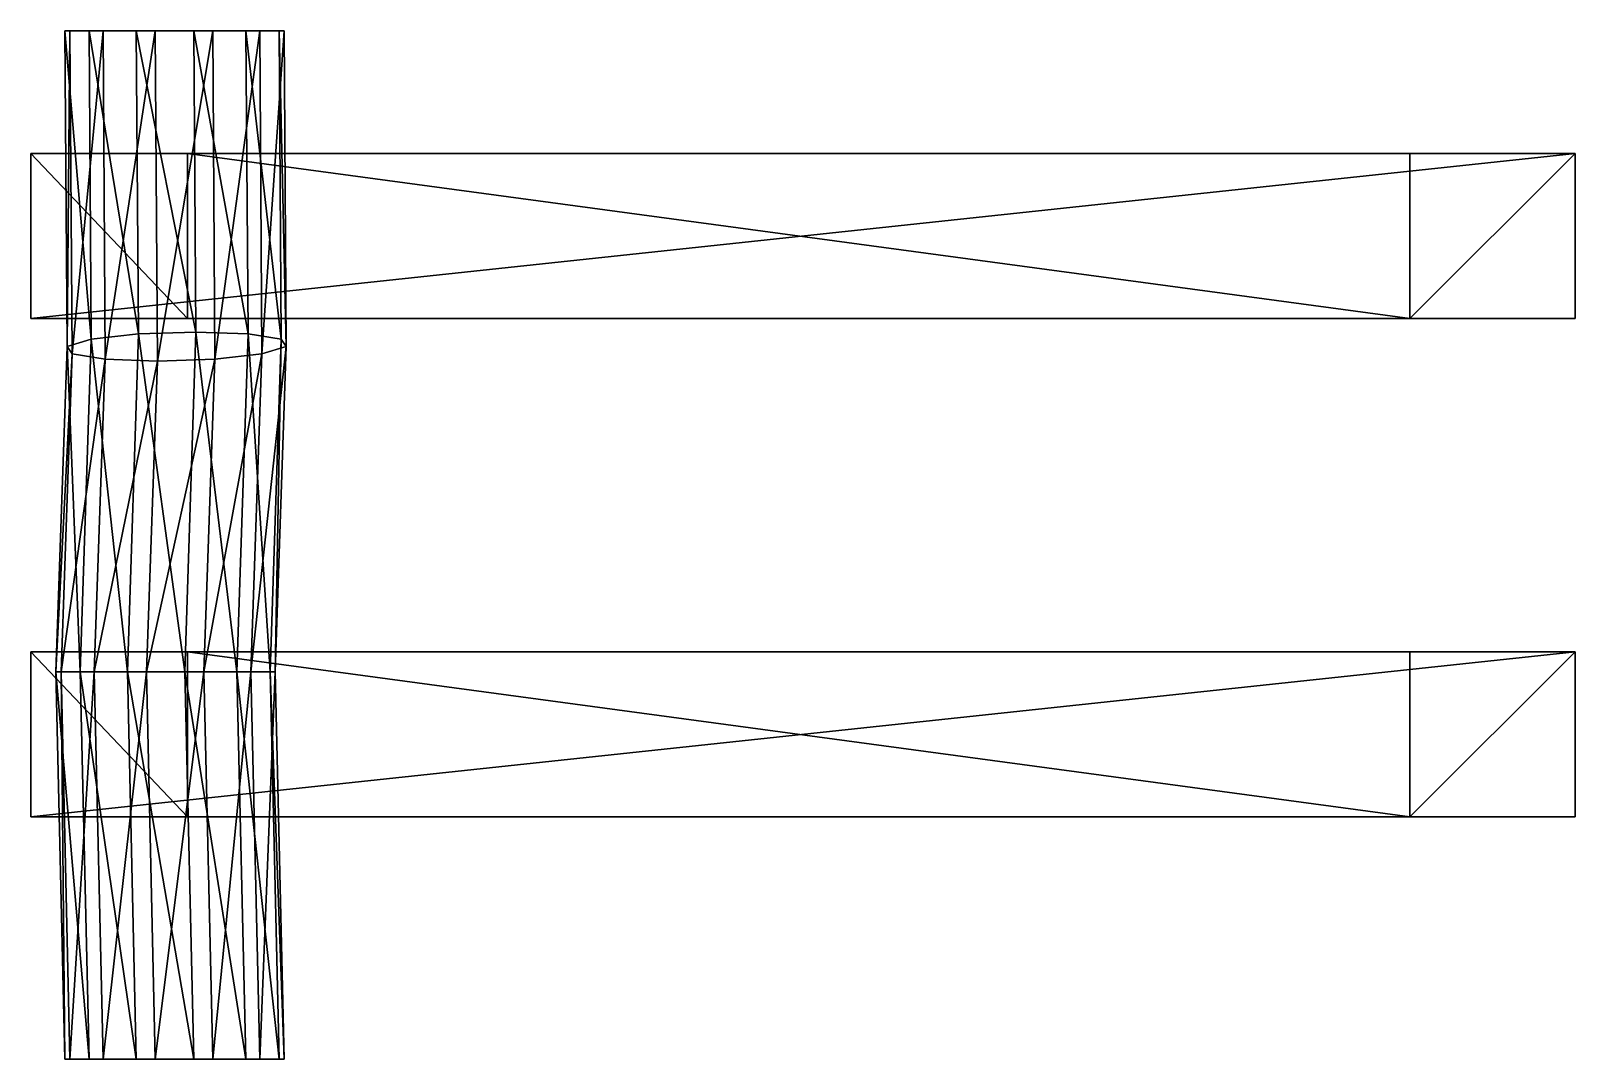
# Model space of a CAD drawing. Extents: x -83 to 86, y -19 to 94.
import ezdxf

# ---------------------------------------------------------------- set-up
doc = ezdxf.new("R2010")
doc.units = 0
doc.layers.add('fence19', color=250, linetype='CONTINUOUS')

msp = doc.modelspace()

# ---------------------------------------------------------------- meshes
at = {"layer": 'fence19'}
mesh = msp.add_polyface(dxfattribs=at)
corners = [(-83.334836, 7.697941, 11.468802), (86.399373, 7.697941, 11.468802), (-83.334836, 25.807046, 11.468802), (86.399373, 25.807046, 11.468802), (-83.334836, 25.807046, 6.489611), (86.399373, 25.807046, 6.489611), (-83.334836, 7.697941, 6.489611), (86.399373, 7.697941, 6.489611), (-66.12612, 7.697941, 11.468802), (-66.12612, 25.807046, 11.468802), (68.217479, 7.697941, 11.468802), (68.217479, 25.807046, 11.468802), (-67.54942, -18.929796, -2.580727), (-67.54942, 94.041617, -2.580727), (-65.442208, -18.929796, -14.630499), (-65.442208, 94.041617, -14.630499), (-71.749407, -18.929796, -14.069742), (-71.749407, 94.041617, -14.069742), (-76.931223, -18.929796, -10.430512), (-76.931223, 94.041617, -10.430512), (-79.599192, -18.929796, -4.687939), (-79.599192, 94.041617, -4.687939), (-79.038435, -18.929796, 1.61926), (-79.038435, 94.041617, 1.61926), (-75.399206, -18.929796, 6.801076), (-75.399206, 94.041617, 6.801076), (-69.656632, -18.929796, 9.469045), (-69.656632, 94.041617, 9.469045), (-63.349433, -18.929796, 8.908288), (-63.349433, 94.041617, 8.908288), (-58.167617, -18.929796, 5.269059), (-58.167617, 94.041617, 5.269059), (-55.499648, -18.929796, -0.473515), (-55.499648, 94.041617, -0.473515), (-56.060405, -18.929796, -6.780714), (-56.060405, 94.041617, -6.780714), (-59.699635, -18.929796, -11.96253), (-59.699635, 94.041617, -11.96253), (-66.425842, 23.607834, -13.971942), (-72.733041, 23.607834, -13.411185), (-77.914857, 23.607834, -9.771955), (-80.582826, 23.607834, -4.029382), (-80.022069, 23.607834, 2.277817), (-76.382839, 23.607834, 7.459633), (-70.640266, 23.607834, 10.127603), (-64.333067, 23.607834, 9.566845), (-59.151251, 23.607834, 5.927616), (-56.483281, 23.607834, 0.185043), (-57.044039, 23.607834, -6.122156), (-60.683268, 23.607834, -11.303972), (-65.207314, 60.955343, -15.973707), (-71.514513, 60.740913, -15.412949), (-76.696329, 60.155078, -11.77372), (-79.364298, 59.354812, -6.031147), (-78.803541, 58.554546, 0.276052), (-75.164311, 57.968711, 5.457868), (-69.421738, 57.75428, 8.125838), (-63.114539, 57.968711, 7.565081), (-57.932723, 58.554546, 3.925851), (-55.264754, 59.354812, -1.816722), (-55.825511, 60.155078, -8.123921), (-59.46474, 60.740913, -13.305737), (-83.334836, 62.45464, 11.468802), (86.399373, 62.45464, 11.468802), (-83.334836, 80.563745, 11.468802), (86.399373, 80.563745, 11.468802), (-83.334836, 80.563745, 6.489611), (86.399373, 80.563745, 6.489611), (-83.334836, 62.45464, 6.489611), (86.399373, 62.45464, 6.489611), (-66.12612, 62.45464, 11.468802), (-66.12612, 80.563745, 11.468802), (68.217479, 62.45464, 11.468802), (68.217479, 80.563745, 11.468802)]
mesh.append_faces([[corners[k] for k in face] for face in [(6, 0, 8), (2, 4, 9), (3, 1, 10), (5, 7, 1), (6, 7, 5), (4, 2, 0), (6, 8, 10), (4, 5, 11), (8, 0, 2), (10, 1, 7), (5, 3, 11), (10, 8, 9), (38, 50, 51), (14, 38, 39), (40, 18, 16), (40, 52, 53), (51, 17, 19), (42, 22, 20), (42, 54, 55), (18, 40, 41), (44, 26, 24), (44, 56, 57), (41, 53, 54), (46, 30, 28), (46, 58, 59), (22, 42, 43), (48, 34, 32), (48, 60, 61), (43, 55, 56), (38, 14, 36), (52, 40, 39), (26, 44, 45), (53, 21, 23), (55, 25, 27), (45, 57, 58), (57, 29, 31), (59, 33, 35), (30, 46, 47), (61, 37, 15), (50, 15, 17), (47, 59, 60), (52, 19, 21), (54, 23, 25), (34, 48, 49), (56, 27, 29), (58, 31, 33), (49, 61, 50), (60, 35, 37), (18, 36, 14), (30, 36, 18), (36, 30, 32), (20, 22, 24), (20, 24, 26), (26, 28, 30), (35, 31, 29), (35, 33, 31), (23, 29, 27), (37, 29, 23), (23, 21, 19), (17, 15, 37), (68, 62, 70), (64, 66, 71), (65, 63, 72), (67, 69, 63), (68, 69, 67), (66, 64, 62), (68, 70, 72), (66, 67, 73), (70, 62, 64), (72, 63, 69), (67, 65, 73), (72, 70, 71), (3, 10, 11), (5, 1, 3), (6, 5, 4), (4, 0, 6), (6, 10, 7), (4, 11, 9), (8, 2, 9), (10, 9, 11), (38, 51, 39), (14, 39, 16), (40, 16, 39), (40, 53, 41), (51, 19, 52), (42, 20, 41), (42, 55, 43), (18, 41, 20), (44, 24, 43), (44, 57, 45), (41, 54, 42), (46, 28, 45), (46, 59, 47), (22, 43, 24), (48, 32, 47), (48, 61, 49), (43, 56, 44), (38, 36, 49), (52, 39, 51), (26, 45, 28), (53, 23, 54), (55, 27, 56), (45, 58, 46), (57, 31, 58), (59, 35, 60), (30, 47, 32), (61, 15, 50), (50, 17, 51), (47, 60, 48), (52, 21, 53), (54, 25, 55), (34, 49, 36), (56, 29, 57), (58, 33, 59), (49, 50, 38), (60, 37, 61), (18, 14, 16), (30, 18, 20), (36, 32, 34), (20, 26, 30), (35, 29, 37), (23, 27, 25), (37, 23, 17), (23, 19, 17), (65, 72, 73), (67, 63, 65), (68, 67, 66), (66, 62, 68), (68, 72, 69), (66, 73, 71), (70, 64, 71), (72, 71, 73)]])

doc.saveas('drawing.dxf')
